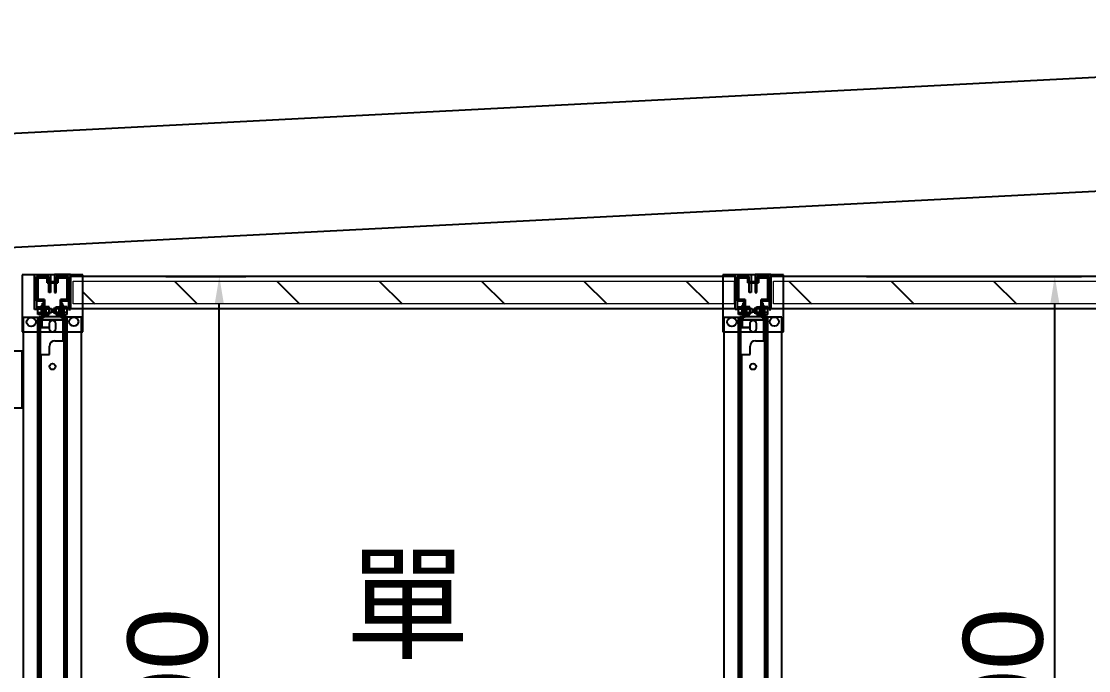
# Model space of a CAD drawing. Header units: millimetres. Extents: x 15382 to 37298, y 7351 to 31127.
# Drawn here: x 28447 to 29852, y 26345 to 27201 of the extents above; entities that cross this region are included whole.
import ezdxf

# ---------------------------------------------------------------- set-up
doc = ezdxf.new("R2010")
doc.units = ezdxf.units.MM
doc.layers.add('10', color=40, linetype='Continuous', lineweight=0)
for name, color, linetype in [('111', 7, 'Continuous'), ('113', 3, 'Continuous'), ('114', 6, 'Continuous'), ('115', 30, 'Continuous'), ('116', 12, 'Continuous'), ('444-1', 30, 'Continuous'), ('444-2', 5, 'Continuous'), ('544-1', 40, 'Continuous'), ('6', 7, 'Continuous'), ('M40', 3, 'Continuous'), ('M6', 7, 'Continuous'), ('文字', 7, 'Continuous'), ('標的物', 1, 'Continuous'), ('標註', 252, 'Continuous')]:
    doc.layers.add(name, color=color, linetype=linetype)
doc.styles.get("Standard").update_dxf_attribs({"font": 'arial.ttf'})
doc.styles.add('新細明體', font='PMingLiU.ttf')
doc.dimstyles.new('ISO-25', dxfattribs={"dimtxt": 2.5, "dimasz": 2.5, "dimexe": 1.25, "dimexo": 0.625, "dimtad": 1, "dimtxsty": 'Standard', "dimcen": 2.5, "dimadec": 0, "dimazin": 0, "dimtfac": 1, "dimtmove": 0, "dimatfit": 3, "dimfxl": 1, "dimarcsym": 0})

# ---------------------------------------------------------------- blocks, each defined once
blk = doc.blocks.new('*D588')
at = {"layer": 'Defpoints', "color": 0, "transparency": 16777216}
for p in [(29552.1, 26864.5), (29807, 26864.5), (29552.1, 25664.5)]:
    blk.add_point(p, dxfattribs=at)
at = {"layer": '標註', "color": 0, "lineweight": -2, "transparency": 16777216}
for p, q in [((29559.1, 26864.5), (29842, 26864.5)), ((29807, 25699.5), (29807, 26829.5)), ((29559.1, 25664.5), (29842, 25664.5))]:
    blk.add_line(p, q, dxfattribs=at)
at = {"layer": '標註', "color": 0, "transparency": 16777216}
for points in [[(29801.2, 26829.5), (29812.9, 26829.5), (29807, 26864.5)], [(29801.2, 25699.5), (29812.9, 25699.5), (29807, 25664.5)]]:
    blk.add_solid(points, dxfattribs=at)
at = {"layer": '標註', "color": 0, "transparency": 16777216, "insert": (29739.4, 26264.5), "char_height": 105, "attachment_point": 5, "rotation": 90}
blk.add_mtext('1200', dxfattribs=at)
blk = doc.blocks.new('*D582')
at = {"layer": 'Defpoints', "color": 0, "transparency": 16777216}
for p in [(28630.1, 26864.5), (28707.5, 26864.5), (28630.1, 25664.5)]:
    blk.add_point(p, dxfattribs=at)
at = {"layer": '標註', "color": 0, "lineweight": -2, "transparency": 16777216}
for p, q in [((28637.1, 26864.5), (28742.5, 26864.5)), ((28707.5, 25699.5), (28707.5, 26829.5)), ((28637.1, 25664.5), (28742.5, 25664.5))]:
    blk.add_line(p, q, dxfattribs=at)
at = {"layer": '標註', "color": 0, "transparency": 16777216}
for points in [[(28701.7, 26829.5), (28713.3, 26829.5), (28707.5, 26864.5)], [(28701.7, 25699.5), (28713.3, 25699.5), (28707.5, 25664.5)]]:
    blk.add_solid(points, dxfattribs=at)
at = {"layer": '標註', "color": 0, "transparency": 16777216, "insert": (28639.9, 26264.5), "char_height": 105, "attachment_point": 5, "rotation": 90}
blk.add_mtext('1200', dxfattribs=at)

msp = doc.modelspace()

# ---------------------------------------------------------------- linework, layer by layer
at = {"layer": '10'}
for p, q in [((28514.986, 26828.468), (28514.986, 26858.468)), ((28514.986, 26858.468), (29384.986, 26858.468)), ((29384.986, 26858.468), (29384.986, 26828.468)), ((29436.986, 26828.236), (29436.986, 26858.236)), ((29436.986, 26858.236), (31176.986, 26858.236)), ((29384.986, 26828.468), (28514.986, 26828.468)), ((31176.986, 26828.236), (29436.986, 26828.236))]:
    msp.add_line(p, q, dxfattribs=at)
at = {"layer": '111'}
for p, q in [((28505.586, 26811.468), (28470.386, 26811.468)), ((28470.386, 26811.468), (28470.386, 25717.468)), ((28483.486, 26801.968), (28483.486, 26795.968)), ((28487.986, 26806.468), (28487.986, 26806.468)), ((28492.486, 26795.968), (28492.486, 26801.968)), ((28505.586, 25717.468), (28505.586, 26811.468)), ((29427.586, 26811.468), (29392.386, 26811.468)), ((29392.386, 26811.468), (29392.386, 25717.468)), ((29405.486, 26801.968), (29405.486, 26795.968)), ((29409.986, 26806.468), (29409.986, 26806.468)), ((29414.486, 26795.968), (29414.486, 26801.968)), ((29427.586, 25717.468), (29427.586, 26811.468)), ((28487.986, 26791.468), (28487.986, 26791.468)), ((29409.986, 26791.468), (29409.986, 26791.468))]:
    msp.add_line(p, q, dxfattribs=at)
for centre, start, end in [((28487.986, 26801.968), 90, 180), ((28487.986, 26801.968), 0, 90), ((29409.986, 26801.968), 90, 180), ((29409.986, 26801.968), 0, 90), ((28487.986, 26795.968), 180, 270), ((28487.986, 26795.968), 270, 0), ((29409.986, 26795.968), 180, 270), ((29409.986, 26795.968), 270, 0)]:
    msp.add_arc(centre, 4.5, start, end, dxfattribs=at)
at = {"layer": '113'}
for p, q in [((28527.986, 26866.468), (28447.986, 26866.468)), ((28447.986, 26866.468), (28447.986, 26791.468)), ((28527.986, 26791.468), (28527.986, 26866.468)), ((29449.986, 26866.468), (29369.986, 26866.468)), ((29369.986, 26866.468), (29369.986, 26791.468)), ((29449.986, 26791.468), (29449.986, 26866.468)), ((28447.986, 26791.468), (28527.986, 26791.468)), ((29369.986, 26791.468), (29449.986, 26791.468)), ((28447.986, 26766.2), (28367.986, 26766.2)), ((28447.986, 26691.2), (28447.986, 26766.2)), ((28367.986, 26691.2), (28447.986, 26691.2))]:
    msp.add_line(p, q, dxfattribs=at)
at = {"layer": '113', "lineweight": -3}
for centre in [(28459.986, 26804.468), (28515.986, 26804.968), (29381.986, 26804.468), (29437.986, 26804.968)]:
    msp.add_circle(centre, 6, dxfattribs=at)
at = {"layer": '114'}
for points in [[(28511.486, 26822.468), (29386.486, 26822.468), (29386.486, 26864.468), (28511.486, 26864.468)], [(29433.486, 26822.468), (31178.486, 26822.468), (31178.486, 26864.468), (29433.486, 26864.468)]]:
    msp.add_lwpolyline(points, close=True, dxfattribs=at)
at = {"layer": '115'}
for p, q in [((28474.786, 26810.968), (28474.786, 26829.468)), ((28474.786, 26829.468), (28475.986, 26829.468)), ((28474.786, 26810.968), (28474.786, 26829.468)), ((28474.786, 26829.468), (28475.986, 26829.468)), ((28475.986, 26829.468), (28475.986, 26809.768)), ((28475.986, 26829.468), (28475.986, 26809.768)), ((28501.186, 26829.468), (28499.986, 26829.468)), ((28499.986, 26829.468), (28499.986, 26809.768)), ((28501.186, 26829.468), (28499.986, 26829.468)), ((28499.986, 26829.468), (28499.986, 26809.768)), ((28501.186, 26810.968), (28501.186, 26829.468)), ((28501.186, 26810.968), (28501.186, 26829.468)), ((29396.786, 26810.968), (29396.786, 26829.468)), ((29396.786, 26829.468), (29397.986, 26829.468)), ((29396.786, 26810.968), (29396.786, 26829.468)), ((29396.786, 26829.468), (29397.986, 26829.468)), ((29397.986, 26829.468), (29397.986, 26809.768)), ((29397.986, 26829.468), (29397.986, 26809.768)), ((29423.186, 26829.468), (29421.986, 26829.468)), ((29421.986, 26829.468), (29421.986, 26809.768)), ((29423.186, 26829.468), (29421.986, 26829.468)), ((29421.986, 26829.468), (29421.986, 26809.768)), ((29423.186, 26810.968), (29423.186, 26829.468)), ((29423.186, 26810.968), (29423.186, 26829.468)), ((28449.986, 25717.968), (28449.986, 26810.968)), ((28449.986, 26810.968), (28474.786, 26810.968)), ((28468.786, 25717.968), (28468.786, 26810.968)), ((28468.786, 26810.968), (28474.786, 26810.968)), ((28475.986, 26809.768), (28469.986, 26809.768)), ((28469.986, 26809.768), (28469.986, 25719.168)), ((28475.986, 26809.768), (28469.986, 26809.768)), ((28469.986, 26809.768), (28469.986, 25719.168)), ((28499.986, 26809.768), (28505.986, 26809.768)), ((28499.986, 26809.768), (28505.986, 26809.768)), ((28507.186, 26810.968), (28501.186, 26810.968)), ((28525.986, 26810.968), (28501.186, 26810.968)), ((28505.986, 26809.768), (28505.986, 25719.168)), ((28505.986, 26809.768), (28505.986, 25719.168)), ((28507.186, 25717.968), (28507.186, 26810.968)), ((28525.986, 25717.968), (28525.986, 26810.968)), ((29371.986, 25717.968), (29371.986, 26810.968)), ((29371.986, 26810.968), (29396.786, 26810.968)), ((29390.786, 25717.968), (29390.786, 26810.968)), ((29390.786, 26810.968), (29396.786, 26810.968)), ((29397.986, 26809.768), (29391.986, 26809.768)), ((29391.986, 26809.768), (29391.986, 25719.168)), ((29397.986, 26809.768), (29391.986, 26809.768)), ((29391.986, 26809.768), (29391.986, 25719.168)), ((29421.986, 26809.768), (29427.986, 26809.768)), ((29421.986, 26809.768), (29427.986, 26809.768)), ((29429.186, 26810.968), (29423.186, 26810.968)), ((29447.986, 26810.968), (29423.186, 26810.968)), ((29427.986, 26809.768), (29427.986, 25719.168)), ((29427.986, 26809.768), (29427.986, 25719.168)), ((29429.186, 25717.968), (29429.186, 26810.968)), ((29447.986, 25717.968), (29447.986, 26810.968))]:
    msp.add_line(p, q, dxfattribs=at)
at = {"layer": '115', "lineweight": -3}
for p, q in [((28474.786, 26822.968), (28474.786, 26815.968)), ((28475.986, 26822.968), (28474.786, 26822.968)), ((28474.786, 26819.468), (28474.786, 26815.968)), ((28475.986, 26819.468), (28474.786, 26819.468)), ((28474.786, 26815.968), (28475.986, 26815.968)), ((28474.786, 26815.968), (28475.986, 26815.968)), ((28475.986, 26815.968), (28475.986, 26822.968)), ((28475.986, 26815.968), (28475.986, 26819.468)), ((28499.986, 26815.968), (28499.986, 26822.968)), ((28499.986, 26822.968), (28501.186, 26822.968)), ((28499.986, 26815.968), (28499.986, 26819.468)), ((28499.986, 26819.468), (28501.186, 26819.468)), ((28501.186, 26815.968), (28499.986, 26815.968)), ((28501.186, 26815.968), (28499.986, 26815.968)), ((28501.186, 26822.968), (28501.186, 26815.968)), ((28501.186, 26819.468), (28501.186, 26815.968)), ((29396.786, 26822.968), (29396.786, 26815.968)), ((29397.986, 26822.968), (29396.786, 26822.968)), ((29396.786, 26819.468), (29396.786, 26815.968)), ((29397.986, 26819.468), (29396.786, 26819.468)), ((29396.786, 26815.968), (29397.986, 26815.968)), ((29396.786, 26815.968), (29397.986, 26815.968)), ((29397.986, 26815.968), (29397.986, 26822.968)), ((29397.986, 26815.968), (29397.986, 26819.468)), ((29421.986, 26815.968), (29421.986, 26822.968)), ((29421.986, 26822.968), (29423.186, 26822.968)), ((29421.986, 26815.968), (29421.986, 26819.468)), ((29421.986, 26819.468), (29423.186, 26819.468)), ((29423.186, 26815.968), (29421.986, 26815.968)), ((29423.186, 26815.968), (29421.986, 26815.968)), ((29423.186, 26822.968), (29423.186, 26815.968)), ((29423.186, 26819.468), (29423.186, 26815.968))]:
    msp.add_line(p, q, dxfattribs=at)
at = {"layer": '116'}
for p, q in [((28464.486, 26820.968), (28464.486, 26866.968)), ((28464.486, 26866.968), (28483.986, 26866.968)), ((28482.986, 26864.468), (28466.986, 26864.468)), ((28466.986, 26864.468), (28466.986, 26820.968)), ((28482.986, 26866.968), (28485.486, 26866.968)), ((28482.986, 26843.468), (28482.986, 26864.468)), ((28485.486, 26866.968), (28485.486, 26843.468)), ((28492.986, 26866.968), (28490.486, 26866.968)), ((28490.486, 26866.968), (28490.486, 26843.468)), ((28511.486, 26866.968), (28491.986, 26866.968)), ((28492.986, 26843.468), (28492.986, 26864.468)), ((28492.986, 26864.468), (28508.986, 26864.468)), ((28508.986, 26864.468), (28508.986, 26820.968)), ((28511.486, 26820.968), (28511.486, 26866.968)), ((29386.486, 26820.968), (29386.486, 26866.968)), ((29386.486, 26866.968), (29405.986, 26866.968)), ((29404.986, 26864.468), (29388.986, 26864.468)), ((29388.986, 26864.468), (29388.986, 26820.968)), ((29404.986, 26866.968), (29407.486, 26866.968)), ((29404.986, 26843.468), (29404.986, 26864.468)), ((29407.486, 26866.968), (29407.486, 26843.468)), ((29414.986, 26866.968), (29412.486, 26866.968)), ((29412.486, 26866.968), (29412.486, 26843.468)), ((29433.486, 26866.968), (29413.986, 26866.968)), ((29414.986, 26843.468), (29414.986, 26864.468)), ((29414.986, 26864.468), (29430.986, 26864.468)), ((29430.986, 26864.468), (29430.986, 26820.968)), ((29433.486, 26820.968), (29433.486, 26866.968)), ((28466.986, 26853.446), (28464.486, 26853.446)), ((28466.986, 26848.468), (28464.486, 26848.468)), ((28466.986, 26843.49), (28464.486, 26843.49)), ((28485.486, 26843.468), (28482.986, 26843.468)), ((28490.486, 26843.468), (28492.986, 26843.468)), ((28508.986, 26853.446), (28511.486, 26853.446)), ((28508.986, 26848.468), (28511.486, 26848.468)), ((28508.986, 26843.49), (28511.486, 26843.49)), ((29388.986, 26853.446), (29386.486, 26853.446)), ((29388.986, 26848.468), (29386.486, 26848.468)), ((29388.986, 26843.49), (29386.486, 26843.49)), ((29407.486, 26843.468), (29404.986, 26843.468)), ((29412.486, 26843.468), (29414.986, 26843.468)), ((29430.986, 26853.446), (29433.486, 26853.446)), ((29430.986, 26848.468), (29433.486, 26848.468)), ((29430.986, 26843.49), (29433.486, 26843.49)), ((28466.986, 26820.968), (28464.486, 26820.968)), ((28508.986, 26820.968), (28511.486, 26820.968)), ((29388.986, 26820.968), (29386.486, 26820.968)), ((29430.986, 26820.968), (29433.486, 26820.968))]:
    msp.add_line(p, q, dxfattribs=at)
at = {"layer": '116', "lineweight": -3}
for p, q in [((28464.486, 26843.49), (28464.486, 26853.446)), ((28464.486, 26853.446), (28466.986, 26853.446)), ((28464.486, 26843.49), (28464.486, 26848.468)), ((28464.486, 26848.468), (28466.986, 26848.468)), ((28466.986, 26843.49), (28464.486, 26843.49)), ((28466.986, 26843.49), (28464.486, 26843.49)), ((28466.986, 26853.446), (28466.986, 26843.49)), ((28466.986, 26848.468), (28466.986, 26843.49)), ((28508.986, 26843.49), (28508.986, 26853.446)), ((28508.986, 26853.446), (28511.486, 26853.446)), ((28508.986, 26843.49), (28508.986, 26848.468)), ((28508.986, 26848.468), (28511.486, 26848.468)), ((28511.486, 26843.49), (28508.986, 26843.49)), ((28511.486, 26843.49), (28508.986, 26843.49)), ((28511.486, 26853.446), (28511.486, 26843.49)), ((28511.486, 26848.468), (28511.486, 26843.49)), ((29386.486, 26843.49), (29386.486, 26853.446)), ((29386.486, 26853.446), (29388.986, 26853.446)), ((29386.486, 26843.49), (29386.486, 26848.468)), ((29386.486, 26848.468), (29388.986, 26848.468)), ((29388.986, 26843.49), (29386.486, 26843.49)), ((29388.986, 26843.49), (29386.486, 26843.49)), ((29388.986, 26853.446), (29388.986, 26843.49)), ((29388.986, 26848.468), (29388.986, 26843.49)), ((29430.986, 26843.49), (29430.986, 26853.446)), ((29430.986, 26853.446), (29433.486, 26853.446)), ((29430.986, 26843.49), (29430.986, 26848.468)), ((29430.986, 26848.468), (29433.486, 26848.468)), ((29433.486, 26843.49), (29430.986, 26843.49)), ((29433.486, 26843.49), (29430.986, 26843.49)), ((29433.486, 26853.446), (29433.486, 26843.49)), ((29433.486, 26848.468), (29433.486, 26843.49))]:
    msp.add_line(p, q, dxfattribs=at)
at = {"layer": '444-1'}
for p, q in [((29394.986, 26796.768), (29394.986, 26807.768)), ((29394.986, 26807.768), (29424.986, 26807.768)), ((29424.186, 26806.968), (29395.786, 26806.968)), ((29395.786, 26806.968), (29395.786, 26797.568)), ((29424.186, 26807.768), (29424.986, 26807.768)), ((29424.186, 26779.768), (29424.186, 26806.968)), ((29424.986, 26807.768), (29424.986, 26263.768)), ((29424.986, 26807.768), (29424.986, 26806.968)), ((29404.986, 26796.768), (29394.986, 26796.768)), ((29395.786, 26797.568), (29404.986, 26797.568)), ((29404.986, 26797.568), (29404.986, 26796.768)), ((29405.986, 26761.768), (29405.986, 26772.768)), ((29412.986, 26779.768), (29424.186, 26779.768)), ((29394.986, 26309.768), (29394.986, 26761.768)), ((29394.986, 26761.768), (29405.986, 26761.768))]:
    msp.add_line(p, q, dxfattribs=at)
msp.add_circle((29409.986, 26745.768), 4, dxfattribs=at)
msp.add_arc((29412.986, 26772.768), 7, 90, 180, dxfattribs=at)
at = {"layer": '444-2'}
for p, q in [((28472.986, 26796.768), (28472.986, 26807.768)), ((28472.986, 26807.768), (28502.986, 26807.768)), ((28502.186, 26806.968), (28473.786, 26806.968)), ((28473.786, 26806.968), (28473.786, 26797.568)), ((28502.186, 26807.768), (28502.986, 26807.768)), ((28502.186, 26779.768), (28502.186, 26806.968)), ((28502.986, 26807.768), (28502.986, 26263.768)), ((28502.986, 26807.768), (28502.986, 26806.968)), ((28482.986, 26796.768), (28472.986, 26796.768)), ((28473.786, 26797.568), (28482.986, 26797.568)), ((28482.986, 26797.568), (28482.986, 26796.768)), ((28483.986, 26761.768), (28483.986, 26772.768)), ((28490.986, 26779.768), (28502.186, 26779.768)), ((28472.986, 26309.768), (28472.986, 26761.768)), ((28472.986, 26761.768), (28483.986, 26761.768))]:
    msp.add_line(p, q, dxfattribs=at)
msp.add_circle((28487.986, 26745.768), 4, dxfattribs=at)
msp.add_arc((28490.986, 26772.768), 7, 90, 180, dxfattribs=at)
at = {"layer": '544-1', "linetype": 'Continuous'}
for p, q in [((28648.555, 26858.468), (28678.555, 26828.468)), ((28783.259, 26858.468), (28813.259, 26828.468)), ((28917.963, 26858.468), (28947.963, 26828.468)), ((29052.666, 26858.468), (29082.666, 26828.468)), ((29187.37, 26858.468), (29217.37, 26828.468)), ((29322.074, 26858.468), (29352.074, 26828.468)), ((29457.01, 26858.236), (29487.01, 26828.236)), ((29591.713, 26858.236), (29621.713, 26828.236)), ((29726.417, 26858.236), (29756.417, 26828.236)), ((28527.986, 26844.333), (28543.851, 26828.468))]:
    msp.add_line(p, q, dxfattribs=at)
at = {"layer": '6'}
for p, q in [((28471.986, 26811.468), (28470.386, 26811.468)), ((28470.386, 26811.468), (28470.386, 25717.468)), ((28471.986, 25717.468), (28471.986, 26811.468)), ((28505.586, 26811.468), (28503.986, 26811.468)), ((28503.986, 26811.468), (28503.986, 25717.468)), ((28505.586, 25717.468), (28505.586, 26811.468)), ((29393.986, 26811.468), (29392.386, 26811.468)), ((29392.386, 26811.468), (29392.386, 25717.468)), ((29393.986, 25717.468), (29393.986, 26811.468)), ((29427.586, 26811.468), (29425.986, 26811.468)), ((29425.986, 26811.468), (29425.986, 25717.468)), ((29427.586, 25717.468), (29427.586, 26811.468))]:
    msp.add_line(p, q, dxfattribs=at)
at = {"layer": 'M40'}
for p, q in [((28482.486, 26864.468), (28466.986, 26864.468)), ((28466.986, 26864.468), (28466.986, 26832.468)), ((28466.986, 26832.468), (28466.986, 26864.468)), ((28466.986, 26864.468), (28482.486, 26864.468)), ((28468.586, 26834.068), (28468.586, 26862.868)), ((28468.586, 26862.868), (28480.886, 26862.868)), ((28480.886, 26862.868), (28468.586, 26862.868)), ((28468.586, 26862.868), (28468.586, 26834.068)), ((28480.886, 26862.868), (28480.886, 26855.868)), ((28480.886, 26855.868), (28480.886, 26862.868)), ((28480.886, 26855.868), (28495.086, 26855.868)), ((28495.086, 26855.868), (28480.886, 26855.868)), ((28482.486, 26857.468), (28482.486, 26864.468)), ((28482.486, 26864.468), (28482.486, 26857.468)), ((28493.486, 26857.468), (28482.486, 26857.468)), ((28482.486, 26857.468), (28482.486, 26855.868)), ((28482.486, 26857.468), (28493.486, 26857.468)), ((28508.986, 26864.468), (28493.486, 26864.468)), ((28493.486, 26864.468), (28493.486, 26857.468)), ((28493.486, 26857.468), (28493.486, 26864.468)), ((28493.486, 26864.468), (28508.986, 26864.468)), ((28495.086, 26855.868), (28495.086, 26862.868)), ((28495.086, 26862.868), (28507.386, 26862.868)), ((28507.386, 26862.868), (28495.086, 26862.868)), ((28495.086, 26862.868), (28495.086, 26855.868)), ((28507.386, 26862.868), (28507.386, 26834.068)), ((28507.386, 26834.068), (28507.386, 26862.868)), ((28508.986, 26832.468), (28508.986, 26864.468)), ((28508.986, 26864.468), (28508.986, 26832.468)), ((29404.486, 26864.468), (29388.986, 26864.468)), ((29388.986, 26864.468), (29388.986, 26832.468)), ((29388.986, 26832.468), (29388.986, 26864.468)), ((29388.986, 26864.468), (29404.486, 26864.468)), ((29390.586, 26834.068), (29390.586, 26862.868)), ((29390.586, 26862.868), (29402.886, 26862.868)), ((29402.886, 26862.868), (29390.586, 26862.868)), ((29390.586, 26862.868), (29390.586, 26834.068)), ((29402.886, 26862.868), (29402.886, 26855.868)), ((29402.886, 26855.868), (29402.886, 26862.868)), ((29402.886, 26855.868), (29417.086, 26855.868)), ((29417.086, 26855.868), (29402.886, 26855.868)), ((29404.486, 26857.468), (29404.486, 26864.468)), ((29404.486, 26864.468), (29404.486, 26857.468)), ((29415.486, 26857.468), (29404.486, 26857.468)), ((29404.486, 26857.468), (29404.486, 26855.868)), ((29404.486, 26857.468), (29415.486, 26857.468)), ((29430.986, 26864.468), (29415.486, 26864.468)), ((29415.486, 26864.468), (29415.486, 26857.468)), ((29415.486, 26857.468), (29415.486, 26864.468)), ((29415.486, 26864.468), (29430.986, 26864.468)), ((29417.086, 26855.868), (29417.086, 26862.868)), ((29417.086, 26862.868), (29429.386, 26862.868)), ((29429.386, 26862.868), (29417.086, 26862.868)), ((29417.086, 26862.868), (29417.086, 26855.868)), ((29429.386, 26862.868), (29429.386, 26834.068)), ((29429.386, 26834.068), (29429.386, 26862.868)), ((29430.986, 26832.468), (29430.986, 26864.468)), ((29430.986, 26864.468), (29430.986, 26832.468)), ((28507.386, 26851.718), (28508.986, 26851.718)), ((28507.386, 26848.468), (28508.986, 26848.468)), ((28507.386, 26845.218), (28508.986, 26845.218)), ((29429.386, 26851.718), (29430.986, 26851.718)), ((29429.386, 26848.468), (29430.986, 26848.468)), ((29429.386, 26845.218), (29430.986, 26845.218)), ((28466.986, 26832.468), (28475.986, 26832.468)), ((28475.986, 26832.468), (28466.986, 26832.468)), ((28477.586, 26834.068), (28468.586, 26834.068)), ((28468.586, 26834.068), (28477.586, 26834.068)), ((28475.986, 26834.068), (28477.586, 26834.068)), ((28475.986, 26832.468), (28475.986, 26811.468)), ((28475.986, 26811.468), (28475.986, 26832.468)), ((28477.586, 26811.468), (28477.586, 26834.068)), ((28477.586, 26834.068), (28477.586, 26811.468)), ((28477.586, 26834.068), (28477.586, 26832.468)), ((28499.986, 26834.068), (28498.386, 26834.068)), ((28498.386, 26834.068), (28498.386, 26811.468)), ((28507.386, 26834.068), (28498.386, 26834.068)), ((28498.386, 26834.068), (28498.386, 26832.468)), ((28498.386, 26811.468), (28498.386, 26834.068)), ((28498.386, 26834.068), (28507.386, 26834.068)), ((28499.986, 26811.468), (28499.986, 26832.468)), ((28499.986, 26832.468), (28508.986, 26832.468)), ((28508.986, 26832.468), (28499.986, 26832.468)), ((28499.986, 26832.468), (28499.986, 26811.468)), ((29388.986, 26832.468), (29397.986, 26832.468)), ((29397.986, 26832.468), (29388.986, 26832.468)), ((29399.586, 26834.068), (29390.586, 26834.068)), ((29390.586, 26834.068), (29399.586, 26834.068)), ((29397.986, 26834.068), (29399.586, 26834.068)), ((29397.986, 26832.468), (29397.986, 26811.468)), ((29397.986, 26811.468), (29397.986, 26832.468)), ((29399.586, 26811.468), (29399.586, 26834.068)), ((29399.586, 26834.068), (29399.586, 26811.468)), ((29399.586, 26834.068), (29399.586, 26832.468)), ((29421.986, 26834.068), (29420.386, 26834.068)), ((29420.386, 26834.068), (29420.386, 26811.468)), ((29429.386, 26834.068), (29420.386, 26834.068)), ((29420.386, 26834.068), (29420.386, 26832.468)), ((29420.386, 26811.468), (29420.386, 26834.068)), ((29420.386, 26834.068), (29429.386, 26834.068)), ((29421.986, 26811.468), (29421.986, 26832.468)), ((29421.986, 26832.468), (29430.986, 26832.468)), ((29430.986, 26832.468), (29421.986, 26832.468)), ((29421.986, 26832.468), (29421.986, 26811.468)), ((28477.586, 26822.968), (28475.986, 26822.968)), ((28477.586, 26819.468), (28475.986, 26819.468)), ((28477.586, 26815.968), (28475.986, 26815.968)), ((28499.986, 26822.968), (28498.386, 26822.968)), ((28499.986, 26819.468), (28498.386, 26819.468)), ((28499.986, 26815.968), (28498.386, 26815.968)), ((29399.586, 26822.968), (29397.986, 26822.968)), ((29399.586, 26819.468), (29397.986, 26819.468)), ((29399.586, 26815.968), (29397.986, 26815.968)), ((29421.986, 26822.968), (29420.386, 26822.968)), ((29421.986, 26819.468), (29420.386, 26819.468)), ((29421.986, 26815.968), (29420.386, 26815.968)), ((28475.986, 26811.468), (28477.586, 26811.468)), ((28477.586, 26811.468), (28475.986, 26811.468)), ((28498.386, 26811.468), (28499.986, 26811.468)), ((28499.986, 26811.468), (28498.386, 26811.468)), ((29397.986, 26811.468), (29399.586, 26811.468)), ((29399.586, 26811.468), (29397.986, 26811.468)), ((29420.386, 26811.468), (29421.986, 26811.468)), ((29421.986, 26811.468), (29420.386, 26811.468))]:
    msp.add_line(p, q, dxfattribs=at)
at = {"layer": 'M40', "lineweight": -3}
for p, q in [((28482.486, 26857.468), (28482.486, 26855.868)), ((28493.486, 26857.468), (28482.486, 26857.468)), ((28482.486, 26855.868), (28482.486, 26857.468)), ((28482.486, 26857.468), (28487.986, 26857.468)), ((28482.486, 26855.868), (28493.486, 26855.868)), ((28487.986, 26855.868), (28482.486, 26855.868)), ((28487.986, 26857.468), (28487.986, 26855.868)), ((28493.486, 26855.868), (28493.486, 26857.468)), ((29404.486, 26857.468), (29404.486, 26855.868)), ((29415.486, 26857.468), (29404.486, 26857.468)), ((29404.486, 26855.868), (29404.486, 26857.468)), ((29404.486, 26857.468), (29409.986, 26857.468)), ((29404.486, 26855.868), (29415.486, 26855.868)), ((29409.986, 26855.868), (29404.486, 26855.868)), ((29409.986, 26857.468), (29409.986, 26855.868)), ((29415.486, 26855.868), (29415.486, 26857.468)), ((28466.986, 26845.218), (28466.986, 26851.718)), ((28466.986, 26851.718), (28468.586, 26851.718)), ((28466.986, 26845.218), (28466.986, 26848.468)), ((28466.986, 26848.468), (28468.586, 26848.468)), ((28468.586, 26845.218), (28466.986, 26845.218)), ((28468.586, 26845.218), (28466.986, 26845.218)), ((28468.586, 26851.718), (28468.586, 26845.218)), ((28468.586, 26848.468), (28468.586, 26845.218)), ((28507.386, 26845.218), (28507.386, 26851.718)), ((28507.386, 26851.718), (28508.986, 26851.718)), ((28507.386, 26845.218), (28507.386, 26848.468)), ((28507.386, 26848.468), (28508.986, 26848.468)), ((28508.986, 26845.218), (28507.386, 26845.218)), ((28508.986, 26845.218), (28507.386, 26845.218)), ((28508.986, 26851.718), (28508.986, 26845.218)), ((28508.986, 26848.468), (28508.986, 26845.218)), ((29388.986, 26845.218), (29388.986, 26851.718)), ((29388.986, 26851.718), (29390.586, 26851.718)), ((29388.986, 26845.218), (29388.986, 26848.468)), ((29388.986, 26848.468), (29390.586, 26848.468)), ((29390.586, 26845.218), (29388.986, 26845.218)), ((29390.586, 26845.218), (29388.986, 26845.218)), ((29390.586, 26851.718), (29390.586, 26845.218)), ((29390.586, 26848.468), (29390.586, 26845.218)), ((29429.386, 26845.218), (29429.386, 26851.718)), ((29429.386, 26851.718), (29430.986, 26851.718)), ((29429.386, 26845.218), (29429.386, 26848.468)), ((29429.386, 26848.468), (29430.986, 26848.468)), ((29430.986, 26845.218), (29429.386, 26845.218)), ((29430.986, 26845.218), (29429.386, 26845.218)), ((29430.986, 26851.718), (29430.986, 26845.218)), ((29430.986, 26848.468), (29430.986, 26845.218)), ((28475.986, 26822.968), (28475.986, 26815.968)), ((28477.586, 26822.968), (28475.986, 26822.968)), ((28475.986, 26819.468), (28475.986, 26815.968)), ((28477.586, 26819.468), (28475.986, 26819.468)), ((28475.986, 26815.968), (28477.586, 26815.968)), ((28475.986, 26815.968), (28477.586, 26815.968)), ((28477.586, 26815.968), (28477.586, 26822.968)), ((28477.586, 26815.968), (28477.586, 26819.468)), ((28498.386, 26815.968), (28498.386, 26822.968)), ((28498.386, 26822.968), (28499.986, 26822.968)), ((28498.386, 26815.968), (28498.386, 26819.468)), ((28498.386, 26819.468), (28499.986, 26819.468)), ((28499.986, 26815.968), (28498.386, 26815.968)), ((28499.986, 26815.968), (28498.386, 26815.968)), ((28499.986, 26822.968), (28499.986, 26815.968)), ((28499.986, 26819.468), (28499.986, 26815.968)), ((29397.986, 26822.968), (29397.986, 26815.968)), ((29399.586, 26822.968), (29397.986, 26822.968)), ((29397.986, 26819.468), (29397.986, 26815.968)), ((29399.586, 26819.468), (29397.986, 26819.468)), ((29397.986, 26815.968), (29399.586, 26815.968)), ((29397.986, 26815.968), (29399.586, 26815.968)), ((29399.586, 26815.968), (29399.586, 26822.968)), ((29399.586, 26815.968), (29399.586, 26819.468)), ((29420.386, 26815.968), (29420.386, 26822.968)), ((29420.386, 26822.968), (29421.986, 26822.968)), ((29420.386, 26815.968), (29420.386, 26819.468)), ((29420.386, 26819.468), (29421.986, 26819.468)), ((29421.986, 26815.968), (29420.386, 26815.968)), ((29421.986, 26815.968), (29420.386, 26815.968)), ((29421.986, 26822.968), (29421.986, 26815.968)), ((29421.986, 26819.468), (29421.986, 26815.968))]:
    msp.add_line(p, q, dxfattribs=at)
at = {"layer": 'M6'}
for p, q in [((28468.786, 26814.468), (28468.786, 26824.468)), ((28468.786, 26824.468), (28473.086, 26824.468)), ((28468.786, 26814.468), (28468.786, 26824.468)), ((28468.786, 26824.468), (28473.086, 26824.468)), ((28468.786, 26821.968), (28473.086, 26821.968)), ((28468.786, 26816.968), (28473.086, 26816.968)), ((28473.086, 26814.468), (28468.786, 26814.468)), ((28473.086, 26814.468), (28468.786, 26814.468)), ((28473.086, 26824.468), (28474.586, 26826.468)), ((28473.086, 26824.468), (28473.086, 26814.468)), ((28474.586, 26812.468), (28473.086, 26814.468)), ((28474.586, 26826.468), (28474.786, 26826.468)), ((28474.786, 26826.468), (28474.786, 26822.468)), ((28474.786, 26822.468), (28486.786, 26822.468)), ((28486.786, 26816.468), (28474.786, 26816.468)), ((28474.786, 26816.468), (28474.786, 26812.468)), ((28477.786, 26825.468), (28477.586, 26825.468)), ((28477.586, 26825.468), (28477.586, 26813.468)), ((28479.286, 26824.468), (28477.786, 26825.468)), ((28477.786, 26813.468), (28479.286, 26814.468)), ((28483.586, 26824.468), (28479.286, 26824.468)), ((28479.286, 26824.468), (28479.286, 26814.468)), ((28483.586, 26824.468), (28479.286, 26824.468)), ((28483.586, 26824.468), (28479.286, 26824.468)), ((28479.286, 26824.468), (28479.286, 26816.968)), ((28479.286, 26814.468), (28479.286, 26821.968)), ((28479.286, 26821.968), (28483.586, 26821.968)), ((28479.286, 26816.968), (28483.586, 26816.968)), ((28479.286, 26814.468), (28483.586, 26814.468)), ((28479.286, 26814.468), (28483.586, 26814.468)), ((28483.586, 26814.468), (28479.286, 26814.468)), ((28483.586, 26814.468), (28483.586, 26824.468)), ((28483.586, 26814.468), (28483.586, 26824.468)), ((28483.586, 26816.968), (28483.586, 26824.468)), ((28483.586, 26821.968), (28483.586, 26814.468)), ((28486.786, 26822.468), (28486.786, 26816.468)), ((28501.186, 26822.468), (28489.186, 26822.468)), ((28489.186, 26822.468), (28489.186, 26816.468)), ((28489.186, 26816.468), (28501.186, 26816.468)), ((28492.386, 26814.468), (28492.386, 26824.468)), ((28492.386, 26824.468), (28496.686, 26824.468)), ((28492.386, 26814.468), (28492.386, 26824.468)), ((28492.386, 26824.468), (28496.686, 26824.468)), ((28492.386, 26824.468), (28496.686, 26824.468)), ((28492.386, 26816.968), (28492.386, 26824.468)), ((28496.686, 26821.968), (28492.386, 26821.968)), ((28492.386, 26821.968), (28492.386, 26814.468)), ((28496.686, 26816.968), (28492.386, 26816.968)), ((28496.686, 26814.468), (28492.386, 26814.468)), ((28496.686, 26814.468), (28492.386, 26814.468)), ((28492.386, 26814.468), (28496.686, 26814.468)), ((28496.686, 26824.468), (28498.186, 26825.468)), ((28496.686, 26824.468), (28496.686, 26814.468)), ((28496.686, 26824.468), (28496.686, 26816.968)), ((28496.686, 26814.468), (28496.686, 26821.968)), ((28498.186, 26813.468), (28496.686, 26814.468)), ((28498.186, 26825.468), (28498.386, 26825.468)), ((28498.386, 26825.468), (28498.386, 26813.468)), ((28501.386, 26826.468), (28501.186, 26826.468)), ((28501.186, 26826.468), (28501.186, 26822.468)), ((28501.186, 26816.468), (28501.186, 26812.468)), ((28502.886, 26824.468), (28501.386, 26826.468)), ((28501.386, 26812.468), (28502.886, 26814.468)), ((28507.186, 26824.468), (28502.886, 26824.468)), ((28502.886, 26824.468), (28502.886, 26814.468)), ((28507.186, 26824.468), (28502.886, 26824.468)), ((28507.186, 26821.968), (28502.886, 26821.968)), ((28507.186, 26816.968), (28502.886, 26816.968)), ((28502.886, 26814.468), (28507.186, 26814.468)), ((28502.886, 26814.468), (28507.186, 26814.468)), ((28507.186, 26814.468), (28507.186, 26824.468)), ((28507.186, 26814.468), (28507.186, 26824.468)), ((29390.786, 26814.468), (29390.786, 26824.468)), ((29390.786, 26824.468), (29395.086, 26824.468)), ((29390.786, 26814.468), (29390.786, 26824.468)), ((29390.786, 26824.468), (29395.086, 26824.468)), ((29390.786, 26821.968), (29395.086, 26821.968)), ((29390.786, 26816.968), (29395.086, 26816.968)), ((29395.086, 26814.468), (29390.786, 26814.468)), ((29395.086, 26814.468), (29390.786, 26814.468)), ((29395.086, 26824.468), (29396.586, 26826.468)), ((29395.086, 26824.468), (29395.086, 26814.468)), ((29396.586, 26812.468), (29395.086, 26814.468)), ((29396.586, 26826.468), (29396.786, 26826.468)), ((29396.786, 26826.468), (29396.786, 26822.468)), ((29396.786, 26822.468), (29408.786, 26822.468)), ((29408.786, 26816.468), (29396.786, 26816.468)), ((29396.786, 26816.468), (29396.786, 26812.468)), ((29399.786, 26825.468), (29399.586, 26825.468)), ((29399.586, 26825.468), (29399.586, 26813.468)), ((29401.286, 26824.468), (29399.786, 26825.468)), ((29399.786, 26813.468), (29401.286, 26814.468)), ((29405.586, 26824.468), (29401.286, 26824.468)), ((29401.286, 26824.468), (29401.286, 26814.468)), ((29405.586, 26824.468), (29401.286, 26824.468)), ((29405.586, 26824.468), (29401.286, 26824.468)), ((29401.286, 26824.468), (29401.286, 26816.968)), ((29401.286, 26814.468), (29401.286, 26821.968)), ((29401.286, 26821.968), (29405.586, 26821.968)), ((29401.286, 26816.968), (29405.586, 26816.968)), ((29401.286, 26814.468), (29405.586, 26814.468)), ((29401.286, 26814.468), (29405.586, 26814.468)), ((29405.586, 26814.468), (29401.286, 26814.468)), ((29405.586, 26814.468), (29405.586, 26824.468)), ((29405.586, 26814.468), (29405.586, 26824.468)), ((29405.586, 26816.968), (29405.586, 26824.468)), ((29405.586, 26821.968), (29405.586, 26814.468)), ((29408.786, 26822.468), (29408.786, 26816.468)), ((29423.186, 26822.468), (29411.186, 26822.468)), ((29411.186, 26822.468), (29411.186, 26816.468)), ((29411.186, 26816.468), (29423.186, 26816.468)), ((29414.386, 26814.468), (29414.386, 26824.468)), ((29414.386, 26824.468), (29418.686, 26824.468)), ((29414.386, 26814.468), (29414.386, 26824.468)), ((29414.386, 26824.468), (29418.686, 26824.468)), ((29414.386, 26824.468), (29418.686, 26824.468)), ((29414.386, 26816.968), (29414.386, 26824.468)), ((29418.686, 26821.968), (29414.386, 26821.968)), ((29414.386, 26821.968), (29414.386, 26814.468)), ((29418.686, 26816.968), (29414.386, 26816.968)), ((29418.686, 26814.468), (29414.386, 26814.468)), ((29418.686, 26814.468), (29414.386, 26814.468)), ((29414.386, 26814.468), (29418.686, 26814.468)), ((29418.686, 26824.468), (29420.186, 26825.468)), ((29418.686, 26824.468), (29418.686, 26814.468)), ((29418.686, 26824.468), (29418.686, 26816.968)), ((29418.686, 26814.468), (29418.686, 26821.968)), ((29420.186, 26813.468), (29418.686, 26814.468)), ((29420.186, 26825.468), (29420.386, 26825.468)), ((29420.386, 26825.468), (29420.386, 26813.468)), ((29423.386, 26826.468), (29423.186, 26826.468)), ((29423.186, 26826.468), (29423.186, 26822.468)), ((29423.186, 26816.468), (29423.186, 26812.468)), ((29424.886, 26824.468), (29423.386, 26826.468)), ((29423.386, 26812.468), (29424.886, 26814.468)), ((29429.186, 26824.468), (29424.886, 26824.468)), ((29424.886, 26824.468), (29424.886, 26814.468)), ((29429.186, 26824.468), (29424.886, 26824.468)), ((29429.186, 26821.968), (29424.886, 26821.968)), ((29429.186, 26816.968), (29424.886, 26816.968)), ((29424.886, 26814.468), (29429.186, 26814.468)), ((29424.886, 26814.468), (29429.186, 26814.468)), ((29429.186, 26814.468), (29429.186, 26824.468)), ((29429.186, 26814.468), (29429.186, 26824.468)), ((28474.786, 26812.468), (28474.586, 26812.468)), ((28477.586, 26813.468), (28477.786, 26813.468)), ((28498.386, 26813.468), (28498.186, 26813.468)), ((28501.186, 26812.468), (28501.386, 26812.468)), ((29396.786, 26812.468), (29396.586, 26812.468)), ((29399.586, 26813.468), (29399.786, 26813.468)), ((29420.386, 26813.468), (29420.186, 26813.468)), ((29423.186, 26812.468), (29423.386, 26812.468))]:
    msp.add_line(p, q, dxfattribs=at)
at = {"layer": '標的物'}
for p, q in [((31276.986, 27200.565), (24016.986, 26822.52)), ((31284.786, 27050.768), (24016.986, 26672.316))]:
    msp.add_line(p, q, dxfattribs=at)

# ---------------------------------------------------------------- texts
at = {"layer": '文字', "color": 8, "style": '新細明體'}
msp.add_text('單', height=120, dxfattribs=at).set_placement((28873.484, 26373.663))

# ---------------------------------------------------------------- dimensions: what is measured, and where the dimension line sits
at = {"layer": '標註', "color": 8}
for base, p1, p2, picture, middle in [((28707.499, 26864.468), (28630.148, 25664.468), (28630.148, 26864.468), '*D582', (28639.889, 26264.468)), ((29807.035, 26864.468), (29552.148, 25664.468), (29552.148, 26864.468), '*D588', (29739.425, 26264.468))]:
    dim = msp.add_linear_dim(base=base, p1=p1, p2=p2, angle=90, dimstyle='ISO-25', override={"dimscale": 70, "dimtxt": 1.5, "dimasz": 0.5, "dimexe": 0.5, "dimexo": 0.1, "dimgap": 0.2}, dxfattribs=at)
    dim.commit()
    dim.dimension.update_dxf_attribs({"geometry": picture, "text_midpoint": middle})

doc.saveas('drawing.dxf')
